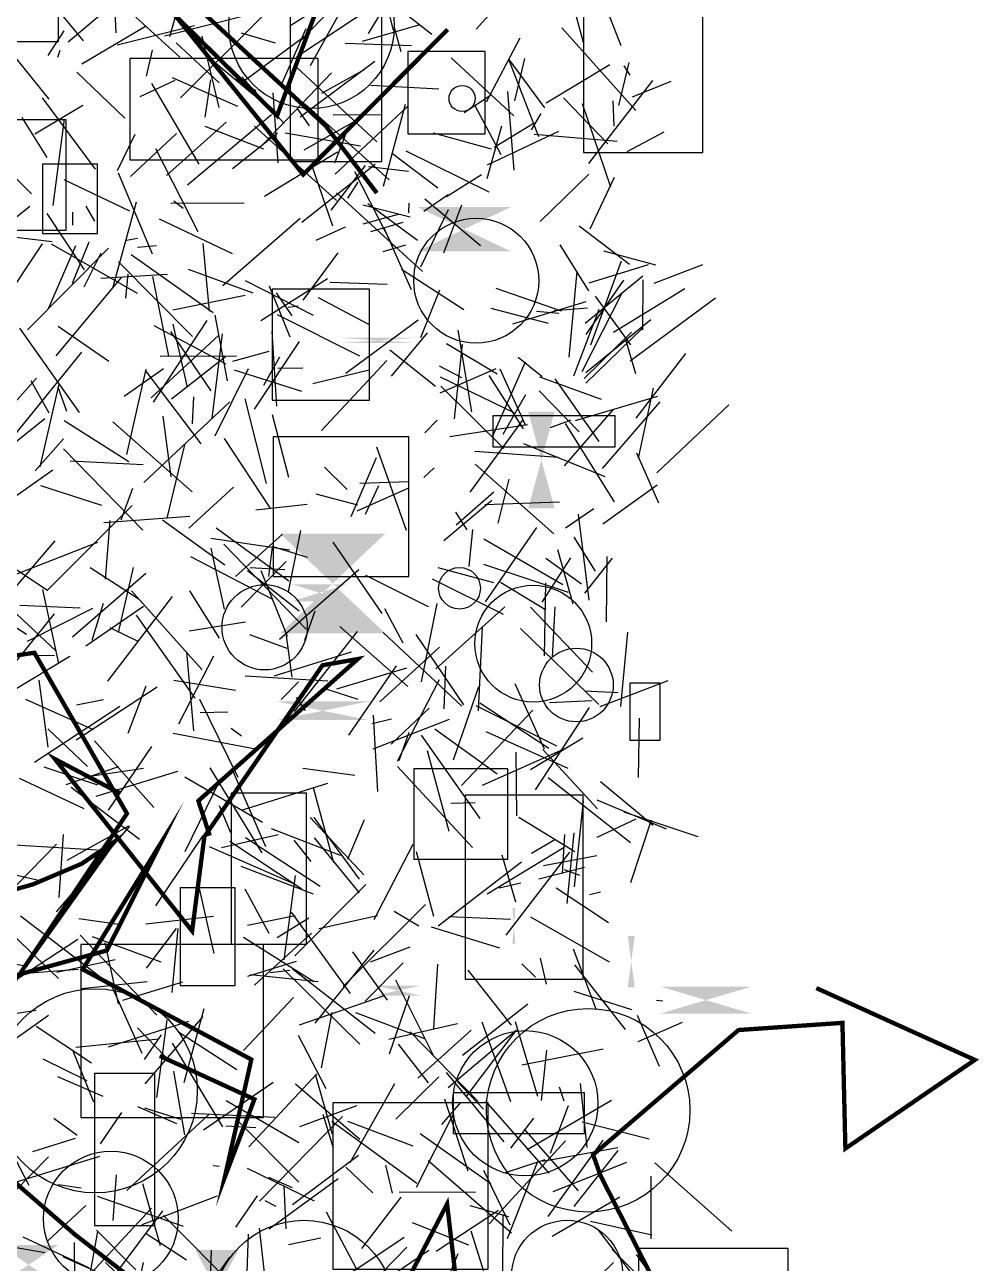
# Model space of a CAD drawing. Extents: x 39652501 to 39653363, y 39457785 to 39458687.
# Drawn here: x 39653252.7 to 39653363.1, y 39458163.8 to 39458307.1 of the extents above; entities that cross this region are included whole.
import ezdxf

# ---------------------------------------------------------------- set-up
doc = ezdxf.new("R2010")
doc.units = 0
doc.layers.get('0').update_dxf_attribs({"linetype": 'CONTINUOUS'})

msp = doc.modelspace()

# ---------------------------------------------------------------- linework, layer by layer
for p, q in [((39653298.2409, 39458315.7052), (39653292.3995, 39458306.0281)), ((39653295.3154, 39458306.4365), (39653293.051, 39458315.5558)), ((39653253.9554, 39458311.884), (39653259.4457, 39458305.1923)), ((39653265.2177, 39458311.4103), (39653257.7143, 39458305.0502)), ((39653262.9631, 39458311.6609), (39653263.2243, 39458306.113)), ((39653291.4546, 39458312.0899), (39653283.3417, 39458306.9107)), ((39653290.8144, 39458311.5781), (39653285.7036, 39458302.3016)), ((39653310.0963, 39458312.337), (39653304.8965, 39458306.5307)), ((39653289.7676, 39458310.5904), (39653284.6289, 39458305.2494)), ((39653293.9629, 39458310.5004), (39653299.766, 39458305.9604)), ((39653284.0978, 39458303.3344), (39653293.0805, 39458309.286)), ((39653316.1852, 39458309.0012), (39653317.2711, 39458305.051)), ((39653319.6952, 39458309.5866), (39653321.6445, 39458304.6759)), ((39653248.2581, 39458307.3797), (39653255.4433, 39458298.4566)), ((39653272.2996, 39458306.941), (39653263.3471, 39458304.6873)), ((39653265.5411, 39458307.9233), (39653270.5959, 39458303.2981)), ((39653278.6178, 39458308.1877), (39653268.8593, 39458305.7286)), ((39653270.0988, 39458308.0726), (39653269.4173, 39458305.6685)), ((39653280.0865, 39458307.9542), (39653270.6993, 39458298.6025)), ((39653298.3707, 39458307.0439), (39653291.7175, 39458305.1137)), ((39653257.1986, 39458306.3654), (39653255.3358, 39458303.4835)), ((39653266.6441, 39458306.8526), (39653259.292, 39458302.5103)), ((39653273.1565, 39458305.7407), (39653275.145, 39458297.4681)), ((39653285.6934, 39458306.1519), (39653277.6565, 39458300.2667)), ((39653281.6803, 39458304.9379), (39653277.7347, 39458306.0788)), ((39653282.3104, 39458299.9363), (39653285.225, 39458306.6306)), ((39653295.4178, 39458306.7279), (39653296.1963, 39458303.9533)), ((39653309.9502, 39458305.5166), (39653306.0321, 39458298.1206)), ((39653323.3772, 39458297.1537), (39653314.8039, 39458306.6824)), ((39653256.4873, 39458303.3164), (39653256.7807, 39458304.1063)), ((39653267.4247, 39458304.1248), (39653266.7107, 39458301.1174)), ((39653270.1801, 39458304.9617), (39653275.1753, 39458300.3423)), ((39653289.7258, 39458304.9344), (39653297.4252, 39458304.6739)), ((39653274.5224, 39458302.8273), (39653279.0122, 39458299.0557)), ((39653293.1786, 39458302.801), (39653284.5225, 39458296.3613)), ((39653301.9816, 39458303.2354), (39653309.2667, 39458296.5037)), ((39653308.6189, 39458303.0613), (39653312.0841, 39458294.1142)), ((39653308.6645, 39458303.0224), (39653312.7807, 39458297.4629)), ((39653310.5015, 39458303.1669), (39653309.3383, 39458298.2739)), ((39653321.3937, 39458297.7216), (39653322.605, 39458302.7072)), ((39653258.6976, 39458301.5892), (39653264.2621, 39458296.2432)), ((39653280.2802, 39458293.2856), (39653288.1622, 39458301.4955)), ((39653293.3895, 39458293.5092), (39653284.111, 39458302.1544)), ((39653287.0223, 39458299.1448), (39653291.9803, 39458301.8631)), ((39653312.9959, 39458298.0385), (39653320.3529, 39458302.4426)), ((39653321.9541, 39458302.3091), (39653322.6858, 39458301.2245)), ((39653266.0112, 39458298.7632), (39653270.0938, 39458300.643)), ((39653267.3281, 39458300.2517), (39653272.8299, 39458290.947)), ((39653269.7206, 39458300.9409), (39653277.2955, 39458297.6573)), ((39653273.5367, 39458296.3831), (39653274.1939, 39458300.6807)), ((39653279.43, 39458299.4017), (39653277.0524, 39458300.7698)), ((39653277.7916, 39458301.0331), (39653282.6936, 39458295.6381)), ((39653300.5849, 39458299.6217), (39653292.6917, 39458300.0237)), ((39653317.9419, 39458290.9902), (39653325.3431, 39458300.6121)), ((39653322.973, 39458298.6992), (39653327.4538, 39458300.5484)), ((39653260.8734, 39458290.3487), (39653254.7485, 39458298.5968)), ((39653281.3856, 39458299.1971), (39653281.9699, 39458291.0841)), ((39653303.5017, 39458296.9007), (39653306.5552, 39458298.9198)), ((39653308.528, 39458299.3268), (39653309.2368, 39458290.2213)), ((39653314.9799, 39458298.619), (39653320.1229, 39458293.2897)), ((39653253.8323, 39458294.4569), (39653259.4084, 39458297.7409)), ((39653284.1809, 39458297.376), (39653285.5849, 39458295.3464)), ((39653294.8151, 39458289.1351), (39653285.0592, 39458297.9044)), ((39653296.9331, 39458297.5906), (39653288.5682, 39458289.7683)), ((39653294.1696, 39458288.3928), (39653296.7023, 39458297.8728)), ((39653307.7937, 39458292.0026), (39653304.779, 39458297.6834)), ((39653320.4627, 39458288.2543), (39653317.2075, 39458297.9102)), ((39653320.7026, 39458298.2584), (39653320.8078, 39458295.3436)), ((39653244.615, 39458296.2554), (39653253.4477, 39458287.4914)), ((39653255.2819, 39458291.6941), (39653252.3763, 39458296.3283)), ((39653257.2327, 39458296.1278), (39653255.915, 39458286.1424)), ((39653275.9619, 39458295.7912), (39653269.0886, 39458289.6026)), ((39653271.5128, 39458288.5391), (39653281.223, 39458296.6614)), ((39653291.6992, 39458296.3728), (39653284.9637, 39458292.5582)), ((39653288.3407, 39458296.6374), (39653293.8918, 39458296.6818)), ((39653306.9708, 39458292.8867), (39653311.6108, 39458295.6961)), ((39653312.3855, 39458296.7963), (39653311.2553, 39458294.9146)), ((39653265.4239, 39458294.3553), (39653263.361, 39458290.1748)), ((39653264.8908, 39458289.4964), (39653270.2469, 39458294.4634)), ((39653273.5098, 39458295.3225), (39653280.2857, 39458292.713)), ((39653276.6977, 39458290.4384), (39653281.9276, 39458294.5374)), ((39653279.2695, 39458295.335), (39653288.7451, 39458286.7077)), ((39653291.5286, 39458292.9935), (39653282.79, 39458294.523)), ((39653289.9349, 39458294.7696), (39653288.4983, 39458291.0299)), ((39653306.6604, 39458292.6552), (39653299.9714, 39458294.5181)), ((39653306.1456, 39458289.269), (39653307.8435, 39458295.3663)), ((39653314.4094, 39458294.7189), (39653306.1758, 39458290.7992)), ((39653321.2207, 39458293.5611), (39653311.6013, 39458294.3799)), ((39653322.3501, 39458292.4027), (39653326.6345, 39458294.6879)), ((39653267.8154, 39458292.7478), (39653272.6844, 39458283.1414)), ((39653288.8439, 39458292.3053), (39653280.415, 39458287.1774)), ((39653300.4436, 39458288.1629), (39653295.206, 39458292.1137)), ((39653296.7457, 39458292.4633), (39653306.3527, 39458287.7386)), ((39653267.4444, 39458280.5187), (39653263.5152, 39458289.9057)), ((39653293.1954, 39458290.9072), (39653284.7451, 39458284.1707)), ((39653285.8515, 39458290.8348), (39653288.2892, 39458283.7841)), ((39653292.0467, 39458290.7765), (39653288.0961, 39458285.5929)), ((39653290.823, 39458290.0832), (39653295.2685, 39458281.4234)), ((39653297.0504, 39458290.0758), (39653292.446, 39458290.6055)), ((39653301.4682, 39458287.1721), (39653305.5201, 39458289.7488)), ((39653312.2951, 39458284.2889), (39653317.9286, 39458289.759)), ((39653257.2043, 39458289.1418), (39653264.781, 39458285.5254)), ((39653291.2191, 39458288.858), (39653290.0113, 39458287.0045)), ((39653318.0659, 39458283.4305), (39653320.8839, 39458289.437)), ((39653298.6888, 39458278.523), (39653288.7544, 39458287.6025)), ((39653298.8537, 39458285.4841), (39653301.6635, 39458287.4106)), ((39653243.9734, 39458278.6566), (39653253.277, 39458286.0814)), ((39653260.7945, 39458284.3195), (39653259.7703, 39458286.0804)), ((39653265.5623, 39458286.5221), (39653262.8573, 39458276.6852)), ((39653278.0694, 39458286.4235), (39653269.572, 39458286.3858)), ((39653271.0077, 39458285.7974), (39653269.9029, 39458286.6445)), ((39653291.7848, 39458286.2349), (39653297.273, 39458284.8434)), ((39653292.349, 39458286.3676), (39653298.103, 39458282.1507)), ((39653297.1215, 39458286.4121), (39653297.0814, 39458285.2894)), ((39653298.4913, 39458279.0439), (39653301.6978, 39458285.667)), ((39653305.3877, 39458281.4818), (39653298.9371, 39458286.863)), ((39653301.1385, 39458280.6909), (39653303.2398, 39458286.2336)), ((39653259.6031, 39458278.7164), (39653255.2881, 39458285.217)), ((39653258.2449, 39458283.8817), (39653258.226, 39458285.3608)), ((39653268.2282, 39458284.5894), (39653276.6751, 39458280.5992)), ((39653284.5332, 39458284.661), (39653275.5835, 39458276.8476)), ((39653295.8815, 39458285.1192), (39653291.7829, 39458283.9973)), ((39653296.3929, 39458284.1873), (39653292.6822, 39458283.0963)), ((39653249.6601, 39458282.7), (39653255.8421, 39458281.972)), ((39653289.7335, 39458283.623), (39653286.3605, 39458282.0856)), ((39653297.4013, 39458276.396), (39653294.244, 39458283.5247)), ((39653322.6135, 39458279.3066), (39653316.8137, 39458283.7669)), ((39653254.7041, 39458281.7299), (39653250.1699, 39458274.9109)), ((39653252.9835, 39458271.7737), (39653262.348, 39458281.1933)), ((39653255.4443, 39458274.3107), (39653258.5855, 39458281.5244)), ((39653255.7173, 39458281.7018), (39653265.6734, 39458276.0077)), ((39653258.1891, 39458277.167), (39653260.1252, 39458281.9379)), ((39653265.7012, 39458282.3177), (39653264.4372, 39458282.1012)), ((39653265.7064, 39458281.308), (39653267.8996, 39458281.5069)), ((39653274.0504, 39458273.9093), (39653273.31, 39458281.7689)), ((39653296.7183, 39458281.5732), (39653294.0793, 39458280.7813)), ((39653317.9279, 39458276.2898), (39653314.6267, 39458281.5797)), ((39653259.568, 39458276.7359), (39653261.5162, 39458280.6796)), ((39653274.4864, 39458273.7467), (39653264.9722, 39458280.438)), ((39653284.8879, 39458275.2076), (39653288.9248, 39458280.6746)), ((39653319.6116, 39458280.9121), (39653325.6489, 39458279.2892)), ((39653263.5139, 39458279.639), (39653272.0645, 39458271.0073)), ((39653279.0979, 39458276.0172), (39653271.6101, 39458278.7436)), ((39653296.2588, 39458278.7926), (39653303.4558, 39458274.1132)), ((39653316.5332, 39458278.5098), (39653315.5922, 39458268.6041)), ((39653324.7695, 39458279.2705), (39653317.9327, 39458277.1639)), ((39653321.6763, 39458279.7137), (39653318.1184, 39458269.9719)), ((39653325.4948, 39458277.1772), (39653331.1032, 39458279.3042)), ((39653263.8157, 39458277.8022), (39653256.2693, 39458268.7438)), ((39653269.1775, 39458278.167), (39653261.4705, 39458277.7203)), ((39653264.5861, 39458278.2421), (39653264.3343, 39458275.4114)), ((39653267.4448, 39458277.9466), (39653269.3174, 39458268.7271)), ((39653286.0726, 39458273.4146), (39653278.2062, 39458277.4494)), ((39653279.9976, 39458272.8483), (39653287.7034, 39458277.7091)), ((39653280.9637, 39458276.8551), (39653283.3349, 39458270.9425)), ((39653287.9874, 39458277.2916), (39653294.5999, 39458277.0329)), ((39653324.1529, 39458277.9815), (39653317.4868, 39458272.5033)), ((39653317.6103, 39458271.2343), (39653321.9844, 39458277.4915)), ((39653324.1659, 39458271.7826), (39653324.2165, 39458277.5395)), ((39653278.1838, 39458275.7389), (39653269.7923, 39458274.0421)), ((39653283.5921, 39458273.4008), (39653281.8071, 39458276.0438)), ((39653292.4677, 39458272.3765), (39653286.6436, 39458275.4689)), ((39653298.4951, 39458270.8685), (39653300.6781, 39458276.4066)), ((39653307.1732, 39458276.5659), (39653314.7394, 39458273.9803)), ((39653321.7666, 39458276.0989), (39653317.1131, 39458266.9087)), ((39653318.6455, 39458275.6652), (39653322.7611, 39458270.039)), ((39653320.7843, 39458271.4925), (39653329.0108, 39458276.5528)), ((39653322.7043, 39458268.159), (39653332.5854, 39458275.4578)), ((39653283.1389, 39458274.3876), (39653284.3007, 39458274.5588)), ((39653313.253, 39458272.4938), (39653306.6209, 39458274.2207)), ((39653317.5906, 39458274.9978), (39653309.0791, 39458272.434)), ((39653313.8749, 39458274.0133), (39653317.7855, 39458274.3038)), ((39653319.0757, 39458274.1236), (39653316.1336, 39458266.4137)), ((39653273.7573, 39458272.8538), (39653267.5147, 39458263.4067)), ((39653276.1315, 39458265.8696), (39653274.7125, 39458273.4732)), ((39653281.8706, 39458273.5496), (39653291.406, 39458268.7507)), ((39653298.1664, 39458272.885), (39653289.8214, 39458266.7193)), ((39653314.4483, 39458273.6421), (39653311.8523, 39458273.8742)), ((39653325.0949, 39458272.9359), (39653317.5608, 39458266.7984)), ((39653252.067, 39458271.9544), (39653258.9564, 39458262.2165)), ((39653256.5593, 39458272.1855), (39653262.4069, 39458268.1301)), ((39653275.1169, 39458271.1336), (39653267.29, 39458263.8786)), ((39653267.5914, 39458272.2735), (39653275.9335, 39458267.8241)), ((39653274.248, 39458264.7073), (39653269.5725, 39458271.5866)), ((39653269.8114, 39458272.431), (39653271.479, 39458265.1127)), ((39653275.4928, 39458271.2832), (39653274.3001, 39458261.5134)), ((39653281.2511, 39458271.5712), (39653281.8153, 39458262.9429)), ((39653295.09, 39458266.395), (39653299.2549, 39458271.404)), ((39653304.4038, 39458262.2688), (39653302.8148, 39458271.7399)), ((39653322.8427, 39458271.4874), (39653317.3884, 39458266.1197)), ((39653324.139, 39458271.9622), (39653317.5645, 39458265.5887)), ((39653284.413, 39458270.4036), (39653279.2037, 39458262.5771)), ((39653307.3226, 39458266.6216), (39653301.4752, 39458270.1571)), ((39653302.3756, 39458261.4518), (39653303.2925, 39458270.1092)), ((39653322.1718, 39458270.6494), (39653323.3238, 39458266.7024)), ((39653259.2373, 39458269.1982), (39653251.3501, 39458259.4374)), ((39653268.3373, 39458268.7136), (39653277.1515, 39458268.7657)), ((39653269.6619, 39458263.7728), (39653275.8986, 39458268.6834)), ((39653280.906, 39458269.2675), (39653276.7188, 39458268.0826)), ((39653282.1628, 39458268.5879), (39653280.2903, 39458265.3187)), ((39653300.1807, 39458265.2024), (39653294.9088, 39458269.4017)), ((39653312.5191, 39458266.3179), (39653309.7342, 39458268.5546)), ((39653323.4012, 39458261.56), (39653329.1345, 39458269.0148)), ((39653268.7411, 39458267.2599), (39653264.1868, 39458264.0447)), ((39653266.6763, 39458267.2181), (39653264.461, 39458257.3451)), ((39653266.6254, 39458267.0266), (39653273.0457, 39458258.5739)), ((39653274.7103, 39458259.4962), (39653278.5467, 39458267.2841)), ((39653284.7355, 39458264.6198), (39653276.9432, 39458267.0813)), ((39653281.9552, 39458267.3158), (39653284.8547, 39458267.3764)), ((39653286.0164, 39458265.5516), (39653292.5344, 39458267.1546)), ((39653287.006, 39458260.1), (39653294.5641, 39458268.2187)), ((39653303.2273, 39458266.2218), (39653300.6533, 39458267.5516)), ((39653300.743, 39458264.462), (39653307.2235, 39458267.2719)), ((39653306.8209, 39458259.5169), (39653310.5896, 39458268.0752)), ((39653310.6067, 39458260.7418), (39653307.658, 39458267.2296)), ((39653254.0193, 39458266.1914), (39653245.389, 39458256.4612)), ((39653253.3714, 39458265.9081), (39653255.4583, 39458262.1542)), ((39653256.6333, 39458265.4908), (39653254.4183, 39458255.9106)), ((39653300.7266, 39458266.3427), (39653309.2653, 39458262.183)), ((39653310.3818, 39458260.2938), (39653306.3783, 39458266.4714)), ((39653319.39, 39458263.6994), (39653312.2406, 39458266.2976)), ((39653319.1362, 39458258.8375), (39653314.0248, 39458266.1011)), ((39653257.559, 39458262.326), (39653256.534, 39458265.1168)), ((39653272.1866, 39458264.023), (39653272.0501, 39458260.8725)), ((39653300.7973, 39458265.2512), (39653308.0984, 39458258.0454)), ((39653308.0277, 39458259.7024), (39653310.6316, 39458264.267)), ((39653312.1898, 39458264.7056), (39653316.7938, 39458259.9618)), ((39653316.3703, 39458261.2602), (39653325.8918, 39458264.0817)), ((39653323.6853, 39458256.9186), (39653325.4115, 39458265.0298)), ((39653276.417, 39458263.4331), (39653266.4464, 39458254.0871)), ((39653278.1165, 39458263.7862), (39653280.5994, 39458253.9968)), ((39653326.1316, 39458263.4495), (39653319.4624, 39458255.7259)), ((39653325.7721, 39458255.2183), (39653334.129, 39458263.0959)), ((39653255.018, 39458261.4761), (39653247.9118, 39458255.8051)), ((39653257.2399, 39458261.2664), (39653264.7163, 39458256.5139)), ((39653262.8641, 39458261.1203), (39653272.0302, 39458253.0277)), ((39653269.6312, 39458254.7654), (39653268.6782, 39458261.7574)), ((39653281.2948, 39458261.9781), (39653283.2024, 39458254.7368)), ((39653300.3763, 39458261.3282), (39653298.9375, 39458259.8664)), ((39653310.253, 39458261.3305), (39653304.1521, 39458252.9949)), ((39653315.844, 39458261.3171), (39653313.4659, 39458260.4252)), ((39653320.6819, 39458262.52), (39653315.0713, 39458256.0374)), ((39653310.8403, 39458260.7777), (39653301.8597, 39458259.3958)), ((39653315.1836, 39458260.94), (39653320.8387, 39458251.853)), ((39653257.1731, 39458259.1433), (39653253.8886, 39458255.4583)), ((39653271.1759, 39458258.6314), (39653269.0952, 39458249.9837)), ((39653275.7509, 39458259.1968), (39653281.0169, 39458251.1868)), ((39653293.3665, 39458258.2298), (39653296.8007, 39458248.5728)), ((39653319.8134, 39458254.7618), (39653310.4124, 39458258.5837)), ((39653257.1726, 39458257.9949), (39653266.3176, 39458248.5864)), ((39653290.4347, 39458250.1544), (39653293.3602, 39458256.9847)), ((39653314.4314, 39458257.0121), (39653304.7347, 39458257.6777)), ((39653323.4353, 39458257.5232), (39653325.9953, 39458251.7579)), ((39653246.499, 39458248.9593), (39653255.9067, 39458255.5767)), ((39653266.3706, 39458256.1474), (39653257.9188, 39458256.583)), ((39653287.3333, 39458255.8786), (39653289.9638, 39458253.3072)), ((39653300.022, 39458255.8078), (39653298.8354, 39458254.6926)), ((39653313.8739, 39458248.1533), (39653304.7736, 39458256.2403)), ((39653297.1345, 39458254.1698), (39653291.4287, 39458253.9721)), ((39653308.6525, 39458254.4703), (39653307.4033, 39458249.3964)), ((39653254.4869, 39458253.7697), (39653261.5441, 39458251.4802)), ((39653263.8455, 39458249.7882), (39653265.1711, 39458253.4547)), ((39653271.6752, 39458248.8328), (39653276.8188, 39458253.5547)), ((39653286.3624, 39458252.7897), (39653291.1847, 39458251.5232)), ((39653291.1455, 39458250.8149), (39653297.0879, 39458253.4732)), ((39653293.6044, 39458253.7191), (39653292.0663, 39458250.3841)), ((39653302.576, 39458249.2187), (39653306.931, 39458253.0236)), ((39653325.825, 39458253.8026), (39653319.5471, 39458249.2706)), ((39653265.1095, 39458251.4523), (39653255.233, 39458241.5672)), ((39653279.3915, 39458250.9374), (39653285.3378, 39458251.6075)), ((39653301.1376, 39458247.39), (39653306.6901, 39458252.0691)), ((39653305.9014, 39458251.5671), (39653314.5153, 39458251.8502)), ((39653318.508, 39458251.0703), (39653315.2305, 39458248.8012)), ((39653271.7526, 39458250.1767), (39653261.8275, 39458249.4385)), ((39653262.0047, 39458242.9369), (39653262.5576, 39458249.7023)), ((39653268.6247, 39458249.7878), (39653275.8125, 39458244.581)), ((39653302.4905, 39458250.6754), (39653303.8276, 39458248.6206)), ((39653316.7062, 39458250.4259), (39653317.9321, 39458240.4939)), ((39653283.2269, 39458242.7079), (39653274.8267, 39458248.8333)), ((39653284.5663, 39458248.5635), (39653283.1509, 39458241.443)), ((39653304.0688, 39458244.3956), (39653304.5091, 39458248.6507)), ((39653311.8635, 39458248.9008), (39653305.9227, 39458240.3142)), ((39653245.9266, 39458247.9067), (39653255.2131, 39458241.6997)), ((39653250.5098, 39458240.7108), (39653256.2043, 39458247.3547)), ((39653261.093, 39458247.1603), (39653251.3389, 39458243.3434)), ((39653274.1879, 39458247.6573), (39653283.3322, 39458246.3167)), ((39653285.243, 39458237.1385), (39653275.6859, 39458246.9696)), ((39653277.0682, 39458243.2312), (39653282.4796, 39458248.1102)), ((39653288.3007, 39458247.2083), (39653293.9766, 39458238.9374)), ((39653305.7794, 39458247.5982), (39653314.9269, 39458242.2941)), ((39653318.7017, 39458243.8428), (39653316.2312, 39458247.7952)), ((39653271.8353, 39458245.5503), (39653281.2735, 39458240.6607)), ((39653274.1874, 39458246.5089), (39653275.7611, 39458239.4448)), ((39653280.893, 39458243.2219), (39653281.3253, 39458246.6088)), ((39653281.2448, 39458246.7209), (39653285.341, 39458245.4737)), ((39653315.8171, 39458245.3745), (39653312.482, 39458240.2556)), ((39653312.9535, 39458245.3478), (39653317.095, 39458242.3725)), ((39653314.2925, 39458246.3344), (39653316.0792, 39458240.0598)), ((39653317.4488, 39458241.3077), (39653320.6652, 39458245.3659)), ((39653319.9532, 39458237.9721), (39653320.0588, 39458245.5414)), ((39653265.8025, 39458240.6269), (39653260.2388, 39458244.2164)), ((39653265.2056, 39458244.2557), (39653263.4923, 39458236.7312)), ((39653282.9164, 39458244.9568), (39653277.7, 39458239.6888)), ((39653278.7576, 39458244.2717), (39653282.7663, 39458244.0468)), ((39653291.3176, 39458243.9974), (39653282.1554, 39458235.9389)), ((39653306.9165, 39458242.4907), (39653300.4837, 39458244.2495)), ((39653315.5782, 39458241.3877), (39653305.7927, 39458244.6165)), ((39653258.215, 39458236.2455), (39653266.6897, 39458243.6232)), ((39653284.414, 39458239.2158), (39653278.4257, 39458243.8665)), ((39653283.0591, 39458236.2976), (39653280.0291, 39458243.8948)), ((39653292.0741, 39458243.3788), (39653299.3233, 39458239.7592)), ((39653299.8101, 39458242.9602), (39653308.0039, 39458238.8864)), ((39653307.7018, 39458242.5655), (39653312.819, 39458239.4577)), ((39653312.7853, 39458234.0686), (39653312.9574, 39458242.5116)), ((39653245.5522, 39458241.2809), (39653252.8657, 39458236.5459)), ((39653254.7382, 39458241.7282), (39653256.5979, 39458233.1659)), ((39653273.1896, 39458232.4381), (39653265.0234, 39458241.5586)), ((39653275.19, 39458236.0986), (39653271.7768, 39458241.5619)), ((39653259.0874, 39458239.5489), (39653252.0979, 39458239.867)), ((39653259.753, 39458235.1958), (39653266.4185, 39458239.7945)), ((39653261.7533, 39458240.0964), (39653260.4282, 39458235.8147)), ((39653269.7297, 39458240.909), (39653262.2298, 39458231.1125)), ((39653300.3445, 39458240.1027), (39653298.5245, 39458231.0621)), ((39653300.2282, 39458232.5519), (39653308.2006, 39458239.7331)), ((39653318.3537, 39458232.1685), (39653311.1958, 39458239.6698)), ((39653313.7345, 39458233.847), (39653314.0344, 39458239.7168)), ((39653249.0324, 39458230.195), (39653256.1356, 39458238.9213)), ((39653256.3276, 39458234.5774), (39653251.7753, 39458238.8793)), ((39653252.9773, 39458235.762), (39653260.567, 39458239.5726)), ((39653265.5786, 39458238.7552), (39653272.3324, 39458229.1515)), ((39653285.0614, 39458235.8704), (39653286.2727, 39458239.2679)), ((39653296.453, 39458235.5084), (39653294.3386, 39458239.4742)), ((39653265.8088, 39458235.7132), (39653262.5618, 39458237.2817)), ((39653278.2193, 39458237.9422), (39653271.6772, 39458236.896)), ((39653291.1277, 39458236.8488), (39653283.8534, 39458227.6002)), ((39653289.1245, 39458237.4595), (39653296.9803, 39458230.517)), ((39653303.2249, 39458228.2356), (39653294.1341, 39458236.7546)), ((39653305.1627, 39458227.7066), (39653305.6365, 39458237.3811)), ((39653319.0877, 39458228.423), (39653310.0321, 39458237.2012)), ((39653321.6344, 39458228.1714), (39653322.4315, 39458236.7737)), ((39653283.0404, 39458234.9167), (39653278.7281, 39458236.4801)), ((39653282.9029, 39458236.3654), (39653283.5799, 39458231.5956)), ((39653297.9217, 39458236.515), (39653303.4348, 39458228.365)), ((39653251.1894, 39458229.9753), (39653257.8841, 39458234.0285)), ((39653256.1162, 39458234.0397), (39653253.8216, 39458234.0965)), ((39653274.519, 39458234.0204), (39653270.456, 39458226.1278)), ((39653272.2462, 39458225.3573), (39653271.442, 39458234.5299)), ((39653281.5115, 39458231.7421), (39653290.4672, 39458234.5214)), ((39653300.6632, 39458235.0532), (39653293.746, 39458228.7257)), ((39653296.8317, 39458232.627), (39653288.7247, 39458230.2058)), ((39653295.6354, 39458232.9025), (39653290.1201, 39458224.859)), ((39653301.1875, 39458227.9224), (39653301.375, 39458232.8609)), ((39653255.3727, 39458223.4988), (39653254.3581, 39458231.245)), ((39653269.9166, 39458231.2461), (39653277.0549, 39458230.0852)), ((39653287.7355, 39458231.137), (39653278.1851, 39458231.7012)), ((39653284.3529, 39458231.0305), (39653282.3499, 39458229.0043)), ((39653295.7907, 39458221.8567), (39653300.6331, 39458231.2966)), ((39653319.2448, 39458228.1716), (39653327.1108, 39458231.2105)), ((39653267.9793, 39458230.443), (39653258.6111, 39458224.2969)), ((39653264.65, 39458225.1085), (39653266.7398, 39458230.5793)), ((39653287.6106, 39458230.1992), (39653291.2207, 39458229.0484)), ((39653305.1743, 39458230.4643), (39653302.216, 39458221.9699)), ((39653309.3542, 39458230.8312), (39653312.7681, 39458223.2852)), ((39653317.43, 39458230.0055), (39653321.3139, 39458229.8166)), ((39653260.6349, 39458225.5018), (39653252.8152, 39458228.988)), ((39653253.8039, 39458221.7419), (39653263.6904, 39458228.232)), ((39653258.6783, 39458228.3704), (39653261.7808, 39458228.9972)), ((39653277.3652, 39458219.9892), (39653272.9233, 39458228.9931)), ((39653284.0896, 39458229.2446), (39653285.0951, 39458227.7233)), ((39653304.8609, 39458228.3033), (39653314.1754, 39458223.6278)), ((39653305.3333, 39458228.6056), (39653313.2975, 39458223.3826)), ((39653313.3592, 39458228.6449), (39653318.3138, 39458228.8697)), ((39653272.9753, 39458227.4904), (39653276.1559, 39458227.5781)), ((39653292.8392, 39458226.2259), (39653295.0814, 39458226.7687)), ((39653293.5298, 39458218.3399), (39653293.026, 39458227.1762)), ((39653295.0726, 39458223.8132), (39653299.4402, 39458227.999)), ((39653311.4353, 39458227.7521), (39653303.1959, 39458219.0568)), ((39653317.9726, 39458228.0679), (39653311.698, 39458218.5619)), ((39653323.6708, 39458219.9869), (39653323.767, 39458226.8394)), ((39653259.9169, 39458221.2576), (39653255.3409, 39458225.6063)), ((39653276.5367, 39458225.6953), (39653277.7468, 39458224.7957)), ((39653301.7849, 39458226.6822), (39653292.9489, 39458223.2349)), ((39653300.1153, 39458225.5988), (39653307.3364, 39458220.4063)), ((39653306, 39458225.3091), (39653315.5039, 39458221.037)), ((39653267.5976, 39458216.5129), (39653260.7481, 39458224.1994)), ((39653269.8253, 39458225.1231), (39653279.3802, 39458223.3036)), ((39653295.9916, 39458221.9335), (39653297.1493, 39458225.2343)), ((39653305.3578, 39458215.2431), (39653298.5563, 39458224.873)), ((39653311.1724, 39458220.9137), (39653317.2306, 39458224.5636)), ((39653267.3271, 39458223.5448), (39653262.3097, 39458216.1934)), ((39653301.7748, 39458213.7278), (39653299.2633, 39458223.0766)), ((39653315.0173, 39458223.2501), (39653305.5778, 39458219.0589)), ((39653309.4801, 39458222.9043), (39653309.5679, 39458215.5303)), ((39653312.6214, 39458223.2034), (39653318.9089, 39458216.3632)), ((39653261.1425, 39458219.1034), (39653254.915, 39458221.1624)), ((39653257.4797, 39458219.1835), (39653263.552, 39458221.2405)), ((39653266.4312, 39458221.0187), (39653259.7092, 39458220.0011)), ((39653274.0932, 39458221.094), (39653280.097, 39458211.2636)), ((39653276.6328, 39458220.979), (39653280.5187, 39458211.9932)), ((39653290.8446, 39458220.2237), (39653284.8488, 39458221.0092)), ((39653304.4533, 39458211.8888), (39653295.7775, 39458221.2559)), ((39653252.0473, 39458219.9102), (39653259.5175, 39458216.4016)), ((39653270.3487, 39458220.6562), (39653260.8924, 39458217.7623)), ((39653280.1913, 39458214.774), (39653271.1958, 39458220.0131)), ((39653275.3337, 39458219.8148), (39653271.1977, 39458211.377)), ((39653313.2097, 39458219.9867), (39653322.7334, 39458212.4404)), ((39653258.0463, 39458218.8572), (39653265.9558, 39458212.8232)), ((39653287.7067, 39458219.2821), (39653277.7111, 39458216.1618)), ((39653288.43, 39458210.115), (39653286.0848, 39458218.7809)), ((39653319.2837, 39458219.4964), (39653325.3503, 39458214.4537)), ((39653276.4963, 39458213.563), (39653275.2058, 39458216.7011)), ((39653301.9589, 39458217.0173), (39653304.7628, 39458217.0872)), ((39653316.2501, 39458207.3174), (39653317.3103, 39458217.2726)), ((39653318.8401, 39458217.4072), (39653326.883, 39458214.0531)), ((39653285.7078, 39458215.3463), (39653291.902, 39458208.7236)), ((39653291.3815, 39458208.2261), (39653286.1491, 39458215.3424)), ((39653309.8247, 39458215.3785), (39653316.2992, 39458211.401)), ((39653321.9838, 39458216.0072), (39653330.5415, 39458213.1445)), ((39653264.8038, 39458214.338), (39653256.3085, 39458204.4517)), ((39653264.6803, 39458214.365), (39653257.5446, 39458210.3809)), ((39653289.1918, 39458210.967), (39653281.2278, 39458214.0406)), ((39653291.9366, 39458215.0635), (39653290.0238, 39458210.4709)), ((39653323.3454, 39458215.16), (39653318.8321, 39458213.0534)), ((39653322.7865, 39458207.8168), (39653325.183, 39458215.0676)), ((39653256.6391, 39458206.1014), (39653257.1492, 39458213.3804)), ((39653273.2771, 39458213.2519), (39653267.7976, 39458205.1462)), ((39653275.4336, 39458211.8839), (39653281.9751, 39458213.3815)), ((39653284.7446, 39458207.0682), (39653276.3901, 39458212.5701)), ((39653278.2198, 39458213.047), (39653286.8659, 39458207.4145)), ((39653283.806, 39458212.7114), (39653285.7758, 39458210.2773)), ((39653291.4094, 39458206.6228), (39653286.1742, 39458212.9865)), ((39653311.2814, 39458211.2388), (39653313.9885, 39458212.8142)), ((39653314.8784, 39458208.852), (39653315.1534, 39458213.3906)), ((39653315.4095, 39458205.3969), (39653316.2143, 39458213.564)), ((39653256.3666, 39458212.2604), (39653250.1954, 39458205.9374)), ((39653251.4643, 39458212.1959), (39653261.105, 39458211.5953)), ((39653283.7935, 39458207.6569), (39653274.0541, 39458211.9447)), ((39653293.1074, 39458203.5307), (39653297.6141, 39458212.2806)), ((39653297.9688, 39458211.3974), (39653299.9496, 39458203.9423)), ((39653306.1633, 39458206.502), (39653315.0864, 39458211.9265)), ((39653307.8604, 39458211.0345), (39653309.4345, 39458205.6114)), ((39653315.6902, 39458211.3193), (39653308.3384, 39458201.7282)), ((39653312.6656, 39458209.798), (39653318.8419, 39458210.9616)), ((39653286.0788, 39458206.4924), (39653277.7141, 39458209.6732)), ((39653310.1376, 39458210.1903), (39653300.4872, 39458202.787)), ((39653312.1283, 39458208.2456), (39653317.4076, 39458209.5882)), ((39653249.8571, 39458209.1011), (39653254.4621, 39458208.0595)), ((39653282.677, 39458198.896), (39653283.9817, 39458208.6224)), ((39653316.8989, 39458208.6573), (39653315.1269, 39458209.3066)), ((39653274.5887, 39458199.6279), (39653272.7395, 39458207.8258)), ((39653280.9598, 39458201.9392), (39653278.1824, 39458207.0754)), ((39653283.9213, 39458199.3629), (39653292.113, 39458207.6101)), ((39653307.5687, 39458207.2232), (39653310.0709, 39458207.7808)), ((39653314.1531, 39458207.2248), (39653320.2139, 39458203.1998)), ((39653318.0144, 39458206.4403), (39653319.2631, 39458206.7672)), ((39653289.5114, 39458195.8126), (39653299.0283, 39458205.2797)), ((39653256.5973, 39458196.7249), (39653248.1766, 39458204.7544)), ((39653261.3496, 39458196.9041), (39653252.166, 39458203.9299)), ((39653266.6681, 39458203.0497), (39653274.526, 39458203.9171)), ((39653278.4548, 39458202.8862), (39653283.9615, 39458204.0112)), ((39653290.3405, 39458194.9754), (39653283.5448, 39458204.3996)), ((39653293.4947, 39458203.9577), (39653286.6912, 39458202.4706)), ((39653298.2543, 39458202.7601), (39653295.402, 39458204.472)), ((39653301.7224, 39458203.8903), (39653308.8533, 39458203.6056)), ((39653320.3151, 39458198.618), (39653311.2266, 39458203.8073)), ((39653263.5451, 39458202.9831), (39653258.9149, 39458203.6271)), ((39653266.7729, 39458197.9214), (39653270.22, 39458202.5226)), ((39653269.7162, 39458195.1126), (39653270.4207, 39458202.5144)), ((39653281.8907, 39458201.4852), (39653285.5295, 39458203.7377)), ((39653299.6832, 39458202.7041), (39653307.5788, 39458200.2748)), ((39653249.7018, 39458195.3435), (39653258.8231, 39458201.2854)), ((39653259.0969, 39458201.7482), (39653267.9604, 39458192.4802)), ((39653260.4744, 39458201.5925), (39653268.4071, 39458198.6567)), ((39653286.1125, 39458196.3466), (39653277.9786, 39458201.4771)), ((39653279.2574, 39458195.936), (39653285.8593, 39458201.9511)), ((39653245.284, 39458199.4873), (39653253.0053, 39458198.1589)), ((39653261.9523, 39458200.855), (39653263.4838, 39458193.7936)), ((39653286.261, 39458191.5466), (39653293.1101, 39458200.0111)), ((39653294.6237, 39458194.2099), (39653290.6155, 39458199.8057)), ((39653292.6719, 39458198.6409), (39653297.2414, 39458200.3992)), ((39653318.7786, 39458193.1915), (39653316.1605, 39458200.1171)), ((39653263.151, 39458198.8805), (39653256.4059, 39458197.3989)), ((39653278.4855, 39458197.0116), (39653284.1063, 39458198.7352)), ((39653292.0659, 39458194.0923), (39653296.464, 39458198.5331)), ((39653300.4267, 39458198.363), (39653299.9667, 39458190.9243)), ((39653310.1602, 39458198.4351), (39653311.7432, 39458196.874)), ((39653312.2802, 39458199.0825), (39653312.9735, 39458196.0572)), ((39653316.2712, 39458198.318), (39653322.1347, 39458190.8281)), ((39653258.91, 39458197.7693), (39653253.3159, 39458197.3224)), ((39653286.632, 39458196.3346), (39653278.7415, 39458197.1458)), ((39653281.0679, 39458197.4085), (39653283.336, 39458197.6832)), ((39653291.4425, 39458189.1277), (39653282.5862, 39458197.8344)), ((39653283.6108, 39458197.8913), (39653293.2173, 39458190.4151)), ((39653308.9831, 39458191.3185), (39653303.9602, 39458197.6792)), ((39653266.8397, 39458196.324), (39653259.2787, 39458195.5278)), ((39653266.2596, 39458188.059), (39653262.7548, 39458195.8519)), ((39653270.9048, 39458196.3058), (39653263.9891, 39458194.1802)), ((39653295.5465, 39458196.5565), (39653299.8679, 39458187.9488)), ((39653322.909, 39458193.0914), (39653316.2417, 39458195.2263)), ((39653283.7714, 39458194.517), (39653277.9868, 39458188.3762)), ((39653294.2575, 39458194.7048), (39653284.4132, 39458191.3057)), ((39653294.851, 39458187.9981), (39653297.1875, 39458194.7551)), ((39653303.2998, 39458187.8727), (39653310.8548, 39458193.7909)), ((39653326.4882, 39458194.1009), (39653325.7603, 39458194.1654)), ((39653247.4982, 39458192.0651), (39653253.9796, 39458193.0689)), ((39653255.4053, 39458192.4537), (39653250.636, 39458189.0527)), ((39653266.6157, 39458184.531), (39653273.3219, 39458192.3282)), ((39653273.4016, 39458193.1987), (39653271.0901, 39458184.6579)), ((39653288.183, 39458192.8066), (39653286.9689, 39458186.4037)), ((39653298.9719, 39458189.7338), (39653290.9733, 39458192.763)), ((39653326.1056, 39458186.5551), (39653323.5493, 39458192.4418)), ((39653260.4018, 39458186.929), (39653253.9829, 39458191.1552)), ((39653262.3464, 39458188.8355), (39653271.6608, 39458191.8031)), ((39653265.7117, 39458191.0063), (39653268.9083, 39458187.7008)), ((39653269.1159, 39458191.9429), (39653267.933, 39458182.9428)), ((39653302.7486, 39458191.4626), (39653294.8049, 39458189.6544)), ((39653305.5655, 39458191.7118), (39653308.8658, 39458182.4787)), ((39653312.0264, 39458183.0591), (39653309.4509, 39458191.7091)), ((39653323.6165, 39458189.4337), (39653328.7408, 39458191.662)), ((39653258.587, 39458188.7629), (39653268.186, 39458189.7612)), ((39653266.5359, 39458187.3665), (39653268.5082, 39458190.2196)), ((39653277.2047, 39458186.1585), (39653270.4648, 39458190.5272)), ((39653284.2875, 39458190.1868), (39653287.5212, 39458183.9922)), ((39653305.1266, 39458182.5039), (39653297.2646, 39458190.5446)), ((39653298.1255, 39458185.1942), (39653304.3313, 39458190.7431)), ((39653309.5704, 39458190.7657), (39653301.6678, 39458184.0801)), ((39653303.7213, 39458183.0228), (39653309.5364, 39458190.7072)), ((39653260.6786, 39458182.4242), (39653258.2822, 39458188.3275)), ((39653275.5898, 39458179.5717), (39653269.7604, 39458189.2431)), ((39653299.3751, 39458184.6514), (39653295.925, 39458189.1364)), ((39653319.5692, 39458188.5361), (39653310.1893, 39458186.6805)), ((39653313.0371, 39458188.4507), (39653312.4058, 39458182.5979)), ((39653259.9125, 39458184.8787), (39653254.819, 39458187.4059)), ((39653256.4617, 39458185.4047), (39653261.7244, 39458183.1219)), ((39653271.1922, 39458178.6202), (39653269.9064, 39458186.0124)), ((39653278.6086, 39458177.2338), (39653286.4545, 39458185.6816)), ((39653286.3119, 39458185.5373), (39653288.2439, 39458178.6982)), ((39653295.6114, 39458180.4443), (39653300.592, 39458185.3317)), ((39653308.1122, 39458177.8184), (39653301.4459, 39458185.866)), ((39653281.4202, 39458184.6936), (39653273.3346, 39458179.1844)), ((39653283.9924, 39458184.5377), (39653291.4416, 39458178.1424)), ((39653295.434, 39458184.5509), (39653290.2933, 39458175.4098)), ((39653302.7317, 39458184.7539), (39653305.7378, 39458181.5926)), ((39653315.0552, 39458182.5141), (39653314.524, 39458184.1545)), ((39653317.726, 39458177.1831), (39653316.9768, 39458184.5854)), ((39653275.983, 39458182.6177), (39653284.3836, 39458177.7443)), ((39653303.0754, 39458182.3723), (39653300.8647, 39458179.8204)), ((39653303.9482, 39458174.4224), (39653301.281, 39458182.7678)), ((39653305.9706, 39458182.5417), (39653313.3076, 39458174.2219)), ((39653320.5482, 39458182.6235), (39653310.7816, 39458176.8996)), ((39653261.4313, 39458177.5792), (39653263.9068, 39458181.24)), ((39653264.4789, 39458172.2143), (39653273.9993, 39458181.0159)), ((39653270.2828, 39458179.9043), (39653265.7489, 39458181.8951)), ((39653270.7216, 39458180.4311), (39653266.556, 39458181.7114)), ((39653281.5908, 39458180.6318), (39653271.9704, 39458181.1186)), ((39653291.0383, 39458181.992), (39653284.442, 39458179.5825)), ((39653287.1732, 39458181.0305), (39653288.3621, 39458177.1409)), ((39653297.9967, 39458172.589), (39653302.2857, 39458181.0815)), ((39653315.519, 39458181.9883), (39653313.4677, 39458176.4845)), ((39653253.1901, 39458172.7758), (39653249.3936, 39458180.0623)), ((39653256.0585, 39458180.5658), (39653258.7223, 39458178.6139)), ((39653275.9334, 39458179.6704), (39653279.4, 39458179.5046)), ((39653284.3832, 39458173.1607), (39653277.4153, 39458180.1664)), ((39653289.4148, 39458180.7779), (39653279.8408, 39458170.9578)), ((39653288.1969, 39458180.2233), (39653298.0467, 39458173.0659)), ((39653290.0021, 39458180.2252), (39653297.5484, 39458177.3586)), ((39653311.5265, 39458180.5479), (39653308.8496, 39458177.1148)), ((39653324.9223, 39458178.1514), (39653317.1618, 39458180.0976)), ((39653253.6112, 39458176.6988), (39653258.5545, 39458178.2413)), ((39653298.4187, 39458178.8088), (39653306.5888, 39458173.0043)), ((39653310.4293, 39458179.2769), (39653316.6743, 39458172.1465)), ((39653313.2289, 39458169.1887), (39653319.5845, 39458178.0034)), ((39653315.235, 39458177.9486), (39653306.3966, 39458168.3517)), ((39653321.2783, 39458177.132), (39653312.5871, 39458175.5568)), ((39653316.2164, 39458170.3369), (39653321.3064, 39458176.8292)), ((39653247.8817, 39458168.4231), (39653255.4125, 39458176.0818)), ((39653251.4806, 39458173.1101), (39653261.3742, 39458176.1794)), ((39653283.6435, 39458170.5667), (39653291.2641, 39458176.2733)), ((39653308.9922, 39458167.2514), (39653299.3273, 39458175.6225)), ((39653308.2997, 39458174.2645), (39653312.8673, 39458175.7779)), ((39653311.9495, 39458175.4226), (39653308.4754, 39458166.5962)), ((39653322.3001, 39458175.4518), (39653313.7564, 39458172.0448)), ((39653325.5731, 39458175.4036), (39653334.4685, 39458167.5013)), ((39653262.8933, 39458168.7094), (39653263.2897, 39458174.0084)), ((39653275.1789, 39458174.9612), (39653274.4659, 39458175.0372)), ((39653286.174, 39458170.9556), (39653278.4489, 39458174.7399)), ((39653280.8867, 39458173.7256), (39653283.6242, 39458172.5337)), ((39653289.8026, 39458174.9123), (39653292.9512, 39458171.9187)), ((39653294.4185, 39458175.1165), (39653295.1655, 39458171.9031)), ((39653305.7462, 39458174.561), (39653308.8049, 39458168.2178)), ((39653325.0876, 39458173.8592), (39653325.0789, 39458166.6093)), ((39653256.5468, 39458172.8783), (39653259.2064, 39458172.5184)), ((39653266.3124, 39458173.0013), (39653268.3536, 39458165.8414)), ((39653288.9202, 39458173.5365), (39653280.933, 39458167.7186)), ((39653282.6385, 39458172.7547), (39653282.8805, 39458167.763)), ((39653261.0603, 39458171.551), (39653271.0191, 39458168.0884)), ((39653266.2528, 39458168.2612), (39653274.991, 39458171.5949)), ((39653279.5472, 39458171.5906), (39653277.0689, 39458167.9745)), ((39653280.4657, 39458171.0428), (39653281.7196, 39458170.3715)), ((39653291.6636, 39458165.5066), (39653296.2217, 39458171.4155)), ((39653295.98, 39458172.0494), (39653304.8303, 39458172.006)), ((39653313.6888, 39458166.9169), (39653321.4975, 39458171.4593)), ((39653259.7347, 39458170.4746), (39653255.3609, 39458166.3765)), ((39653259.7919, 39458162.0319), (39653267.3303, 39458170.1625)), ((39653262.9404, 39458162.1943), (39653268.649, 39458169.8382)), ((39653287.5504, 39458169.7433), (39653291.0098, 39458163.1895)), ((39653307.472, 39458169.8656), (39653300.2699, 39458165.1559)), ((39653304.1572, 39458170.4584), (39653308.6356, 39458169.208)), ((39653307.9743, 39458169.4375), (39653307.9325, 39458161.9919)), ((39653278.0236, 39458159.9653), (39653268.7326, 39458169.3205)), ((39653297.492, 39458168.5154), (39653304.0241, 39458165.9029)), ((39653325.2078, 39458167.0338), (39653318.1016, 39458168.5937)), ((39653260.0841, 39458163.271), (39653252.4961, 39458166.8146)), ((39653261.1011, 39458167.4693), (39653259.5428, 39458158.8192)), ((39653265.5401, 39458163.0072), (39653260.9791, 39458167.6189)), ((39653271.3849, 39458164.1352), (39653266.7398, 39458167.1953)), ((39653278.2784, 39458159.6829), (39653278.5527, 39458167.1599)), ((39653280.5406, 39458161.6842), (39653279.8478, 39458167.8286)), ((39653283.1936, 39458165.9502), (39653286.9359, 39458166.7064)), ((39653289.3508, 39458161.9819), (39653296.5698, 39458166.8138)), ((39653304.2894, 39458167.5391), (39653305.8089, 39458162.653)), ((39653319.0362, 39458167.555), (39653322.7432, 39458162.7503)), ((39653251.2532, 39458165.6801), (39653254.9829, 39458165.0449)), ((39653258.4572, 39458161.4593), (39653258.4353, 39458166.1876)), ((39653274.0802, 39458159.0836), (39653274.2707, 39458165.3017)), ((39653299.4246, 39458165.2756), (39653290.2952, 39458159.0732)), ((39653292.6594, 39458161.3421), (39653296.8559, 39458165.629)), ((39653324.3922, 39458161.5803), (39653320.6295, 39458165.365)), ((39653257.0384, 39458164.5483), (39653261.8937, 39458162.4084)), ((39653267.9941, 39458158.1481), (39653262.0158, 39458163.8614)), ((39653264.6759, 39458155.6631), (39653266.4093, 39458163.8776)), ((39653276.3636, 39458164.4871), (39653272.9531, 39458159.6942)), ((39653301.6426, 39458162.0798), (39653302.8127, 39458164.8911)), ((39653314.0248, 39458157.3227), (39653320.7941, 39458163.8884)), ((39653323.3819, 39458164.7781), (39653328.7835, 39458157.4491))]:
    msp.add_line(p, q)
at = {"const_width": 0.5}
for points in [[(39653301.5963, 39458306.5099), (39653284.8866, 39458289.7258), (39653270.0667, 39458308.1441), (39653281.8609, 39458296.5426), (39653286.6239, 39458309.2827), (39653269.6209, 39458311.8576), (39653287.4763, 39458295.3739), (39653293.4008, 39458287.5897)], [(39653242.7653, 39458232.7699), (39653253.7922, 39458234.4075), (39653264.4988, 39458215.8053), (39653253.0454, 39458198.628), (39653262.9156, 39458212.4654), (39653259.2616, 39458210.0024), (39653253.5878, 39458207.5999), (39653239.6797, 39458203.7193)], [(39653263.6932, 39458218.1476), (39653256.1647, 39458222.1109), (39653272.0367, 39458202.2162), (39653273.4512, 39458213.1165), (39653287.1191, 39458232.9588), (39653291.2008, 39458233.6794), (39653272.757, 39458217.2741), (39653274.0785, 39458213.2437)], [(39653268.2919, 39458187.7675), (39653279.2417, 39458182.7527), (39653275.8065, 39458173.7045), (39653278.8881, 39458187.3529), (39653259.3813, 39458197.7808), (39653268.3478, 39458212.2717), (39653262.1806, 39458199.9673), (39653247.4062, 39458195.9317)], [(39653325.8346, 39458160.995), (39653319.2749, 39458173.925), (39653318.4153, 39458176.3389), (39653335.2411, 39458190.762), (39653347.2607, 39458191.5911), (39653347.599, 39458177.0553), (39653362.5742, 39458187.3069), (39653344.2379, 39458195.6159)], [(39653286.3285, 39458155.2547), (39653303.2474, 39458155.9549), (39653301.5312, 39458170.6354), (39653294.5285, 39458157.1473), (39653281.2613, 39458153.875), (39653273.6259, 39458155.3715), (39653258.4913, 39458167.0985), (39653238.7569, 39458184.2492)]]:
    msp.add_lwpolyline(points, dxfattribs=at)
for centre, radius in [((39653285.8453, 39458306.9101), 9.5565), ((39653303.2643, 39458298.5293), 1.508), ((39653304.8974, 39458277.4448), 7.2286), ((39653302.9668, 39458241.8722), 2.4126), ((39653280.4253, 39458237.3511), 4.9286), ((39653311.4939, 39458235.4662), 6.757), ((39653316.4865, 39458230.6758), 4.2587), ((39653260.8276, 39458183.7332), 11.8094), ((39653317.8529, 39458181.4743), 11.7697), ((39653310.5759, 39458182.285), 8.4052), ((39653262.6453, 39458168.9469), 7.7923), ((39653284.9599, 39458158.1951), 10.5553), ((39653315.4272, 39458162.3152), 6.439)]:
    msp.add_circle(centre, radius)
for points in [[(39653298.076, 39458280.8403), (39653308.9281, 39458280.8403), (39653308.9281, 39458285.9784), (39653298.076, 39458285.9784)], [(39653289.1639, 39458270.2381), (39653297.9118, 39458270.2381), (39653297.9118, 39458270.8397), (39653289.1639, 39458270.8397)], [(39653310.9071, 39458251.1193), (39653313.9619, 39458251.1193), (39653313.9619, 39458262.2925), (39653310.9071, 39458262.2925)], [(39653282.2228, 39458236.6513), (39653294.3743, 39458236.6513), (39653294.3743, 39458248.19), (39653282.2228, 39458248.19)], [(39653283.5542, 39458240.3468), (39653289.9802, 39458240.3468), (39653289.9802, 39458242.3374), (39653283.5542, 39458242.3374)], [(39653281.7754, 39458226.6153), (39653292.5206, 39458226.6153), (39653292.5206, 39458228.7819), (39653281.7754, 39458228.7819)], [(39653309.0797, 39458200.7724), (39653309.4235, 39458200.7724), (39653309.4235, 39458204.8954), (39653309.0797, 39458204.8954)], [(39653322.4246, 39458195.704), (39653323.2345, 39458195.704), (39653323.2345, 39458201.6584), (39653322.4246, 39458201.6584)], [(39653293.1501, 39458194.7413), (39653298.5176, 39458194.7413), (39653298.5176, 39458195.9112), (39653293.1501, 39458195.9112)], [(39653326.1484, 39458192.6477), (39653336.7825, 39458192.6477), (39653336.7825, 39458195.7963), (39653326.1484, 39458195.7963)], [(39653249.7273, 39458161.3347), (39653256.5414, 39458161.3347), (39653256.5414, 39458165.8783), (39653249.7273, 39458165.8783)], [(39653272.398, 39458156.0461), (39653277.4021, 39458156.0461), (39653277.4021, 39458165.326), (39653272.398, 39458165.326)]]:
    msp.add_solid(points)
for points in [[(39653237.7763, 39458305.1256), (39653256.5934, 39458305.1256), (39653256.5934, 39458309.2059), (39653237.7763, 39458309.2059)], [(39653317.3248, 39458292.2733), (39653331.095, 39458292.2733), (39653331.095, 39458309.1301), (39653317.3248, 39458309.1301)], [(39653283.3754, 39458291.2351, 19730366.2), (39653293.9792, 39458291.2351, 19730366.2), (39653293.9792, 39458308.091, 19730366.2), (39653283.3754, 39458308.091, 19730366.2)], [(39653264.8418, 39458291.418), (39653286.6033, 39458291.418), (39653286.6033, 39458303.1461), (39653264.8418, 39458303.1461)], [(39653296.9692, 39458294.4268, 19730366.2), (39653305.9444, 39458294.4268, 19730366.2), (39653305.9444, 39458303.9485, 19730366.2), (39653296.9692, 39458303.9485, 19730366.2)], [(39653249.4491, 39458283.3106), (39653257.4594, 39458283.3106), (39653257.4594, 39458296.0611), (39653249.4491, 39458296.0611)], [(39653254.7109, 39458282.9251, 19730366.2), (39653261.0892, 39458282.9251, 19730366.2), (39653261.0892, 39458290.9154, 19730366.2), (39653254.7109, 39458290.9154, 19730366.2)], [(39653281.2991, 39458263.6323), (39653292.5479, 39458263.6323), (39653292.5479, 39458276.466), (39653281.2991, 39458276.466)], [(39653306.8016, 39458258.2278, 19730366.2), (39653320.9739, 39458258.2278, 19730366.2), (39653320.9739, 39458261.8054, 19730366.2), (39653306.8016, 39458261.8054, 19730366.2)], [(39653281.4255, 39458243.2119), (39653297.0994, 39458243.2119), (39653297.0994, 39458259.3979), (39653281.4255, 39458259.3979)], [(39653322.6807, 39458224.2902, 19730366.2), (39653326.1662, 39458224.2902, 19730366.2), (39653326.1662, 39458230.9034, 19730366.2), (39653322.6807, 39458230.9034, 19730366.2)], [(39653297.6877, 39458210.5274), (39653308.536, 39458210.5274), (39653308.536, 39458220.9903), (39653297.6877, 39458220.9903)], [(39653276.5376, 39458200.7083), (39653285.2503, 39458200.7083), (39653285.2503, 39458218.1692), (39653276.5376, 39458218.1692)], [(39653303.6175, 39458196.6487), (39653317.2661, 39458196.6487), (39653317.2661, 39458217.9296), (39653303.6175, 39458217.9296)], [(39653270.6471, 39458195.8987, 19730366.2), (39653277.024, 39458195.8987, 19730366.2), (39653277.024, 39458207.1936, 19730366.2), (39653270.6471, 39458207.1936, 19730366.2)], [(39653259.1556, 39458180.6284, 19730366.2), (39653280.311, 39458180.6284, 19730366.2), (39653280.311, 39458200.6632, 19730366.2), (39653259.1556, 39458200.6632, 19730366.2)], [(39653260.7469, 39458168.1498), (39653267.7222, 39458168.1498), (39653267.7222, 39458185.7295), (39653260.7469, 39458185.7295)], [(39653288.319, 39458163.1094), (39653306.278, 39458163.1094), (39653306.278, 39458182.3359), (39653288.319, 39458182.3359)], [(39653302.2434, 39458178.7995, 19730366.2), (39653317.4344, 39458178.7995, 19730366.2), (39653317.4344, 39458183.5029, 19730366.2), (39653302.2434, 39458183.5029, 19730366.2)], [(39653323.6525, 39458161.4666), (39653340.9909, 39458161.4666), (39653340.9909, 39458165.5056), (39653323.6525, 39458165.5056)]]:
    msp.add_3dface(points)

doc.saveas('drawing.dxf')
